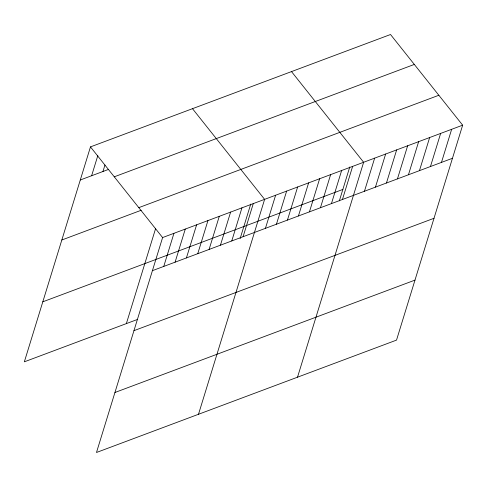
<?xml version="1.0" encoding="UTF-8"?>
<svg xmlns="http://www.w3.org/2000/svg" width="487" height="487" viewBox="0 0 487 487"><rect width="100%" height="100%" fill="white"/><g stroke="black" fill="none" stroke-linecap="round" stroke-linejoin="round"><path stroke-width="0.73" d="M462.65 125.183L162.597 237.565L96.481 452.49L396.528 340.109L462.65 125.183L390.519 34.51L90.472 146.891L24.35 361.817L137.371 319.484M91.623 175.746L97.82 155.596M102.958 171.497L104.949 165.02M126.364 323.605L155.694 228.275M163.754 266.419L173.938 233.322M175.089 262.176L185.273 229.073M186.424 257.927L196.608 224.83M197.759 253.684L207.943 220.587M209.093 249.441L219.278 216.338M220.428 245.192L230.613 212.095M231.763 240.949L241.948 207.846M240.109 238.66L250.738 204.096M243.098 236.7L253.283 203.603M198.495 414.285L264.618 199.36L192.487 108.68M265.433 228.336L275.618 195.238M276.439 224.215L286.618 191.117M287.44 220.094L297.624 186.996M298.44 215.972L308.624 182.875M309.446 211.851L319.624 178.753M320.446 207.73L330.63 174.632M331.446 203.615L341.631 170.511M339.342 200.863L349.757 167.011M342.446 199.493L352.631 166.39M297.514 377.194L363.631 162.268L291.506 71.595M364.453 191.251L374.637 158.147M375.453 187.13L385.637 154.032M386.459 183.009L396.637 149.911M397.459 178.887L407.643 145.79M408.459 174.766L418.643 141.668M419.459 170.645L429.644 137.547M430.465 166.524L440.644 133.426M441.466 162.408L451.65 129.305M80.288 179.989L108.625 169.373M114.275 176.811L414.321 64.43M138.795 207.645L438.848 95.263M61.831 239.994L141.175 210.274M42.807 301.812L342.86 189.431M152.419 270.669L452.466 158.287M133.955 330.667L434.008 218.286M114.938 392.492L414.991 280.11M90.472 146.891L162.597 237.565"/></g></svg>
